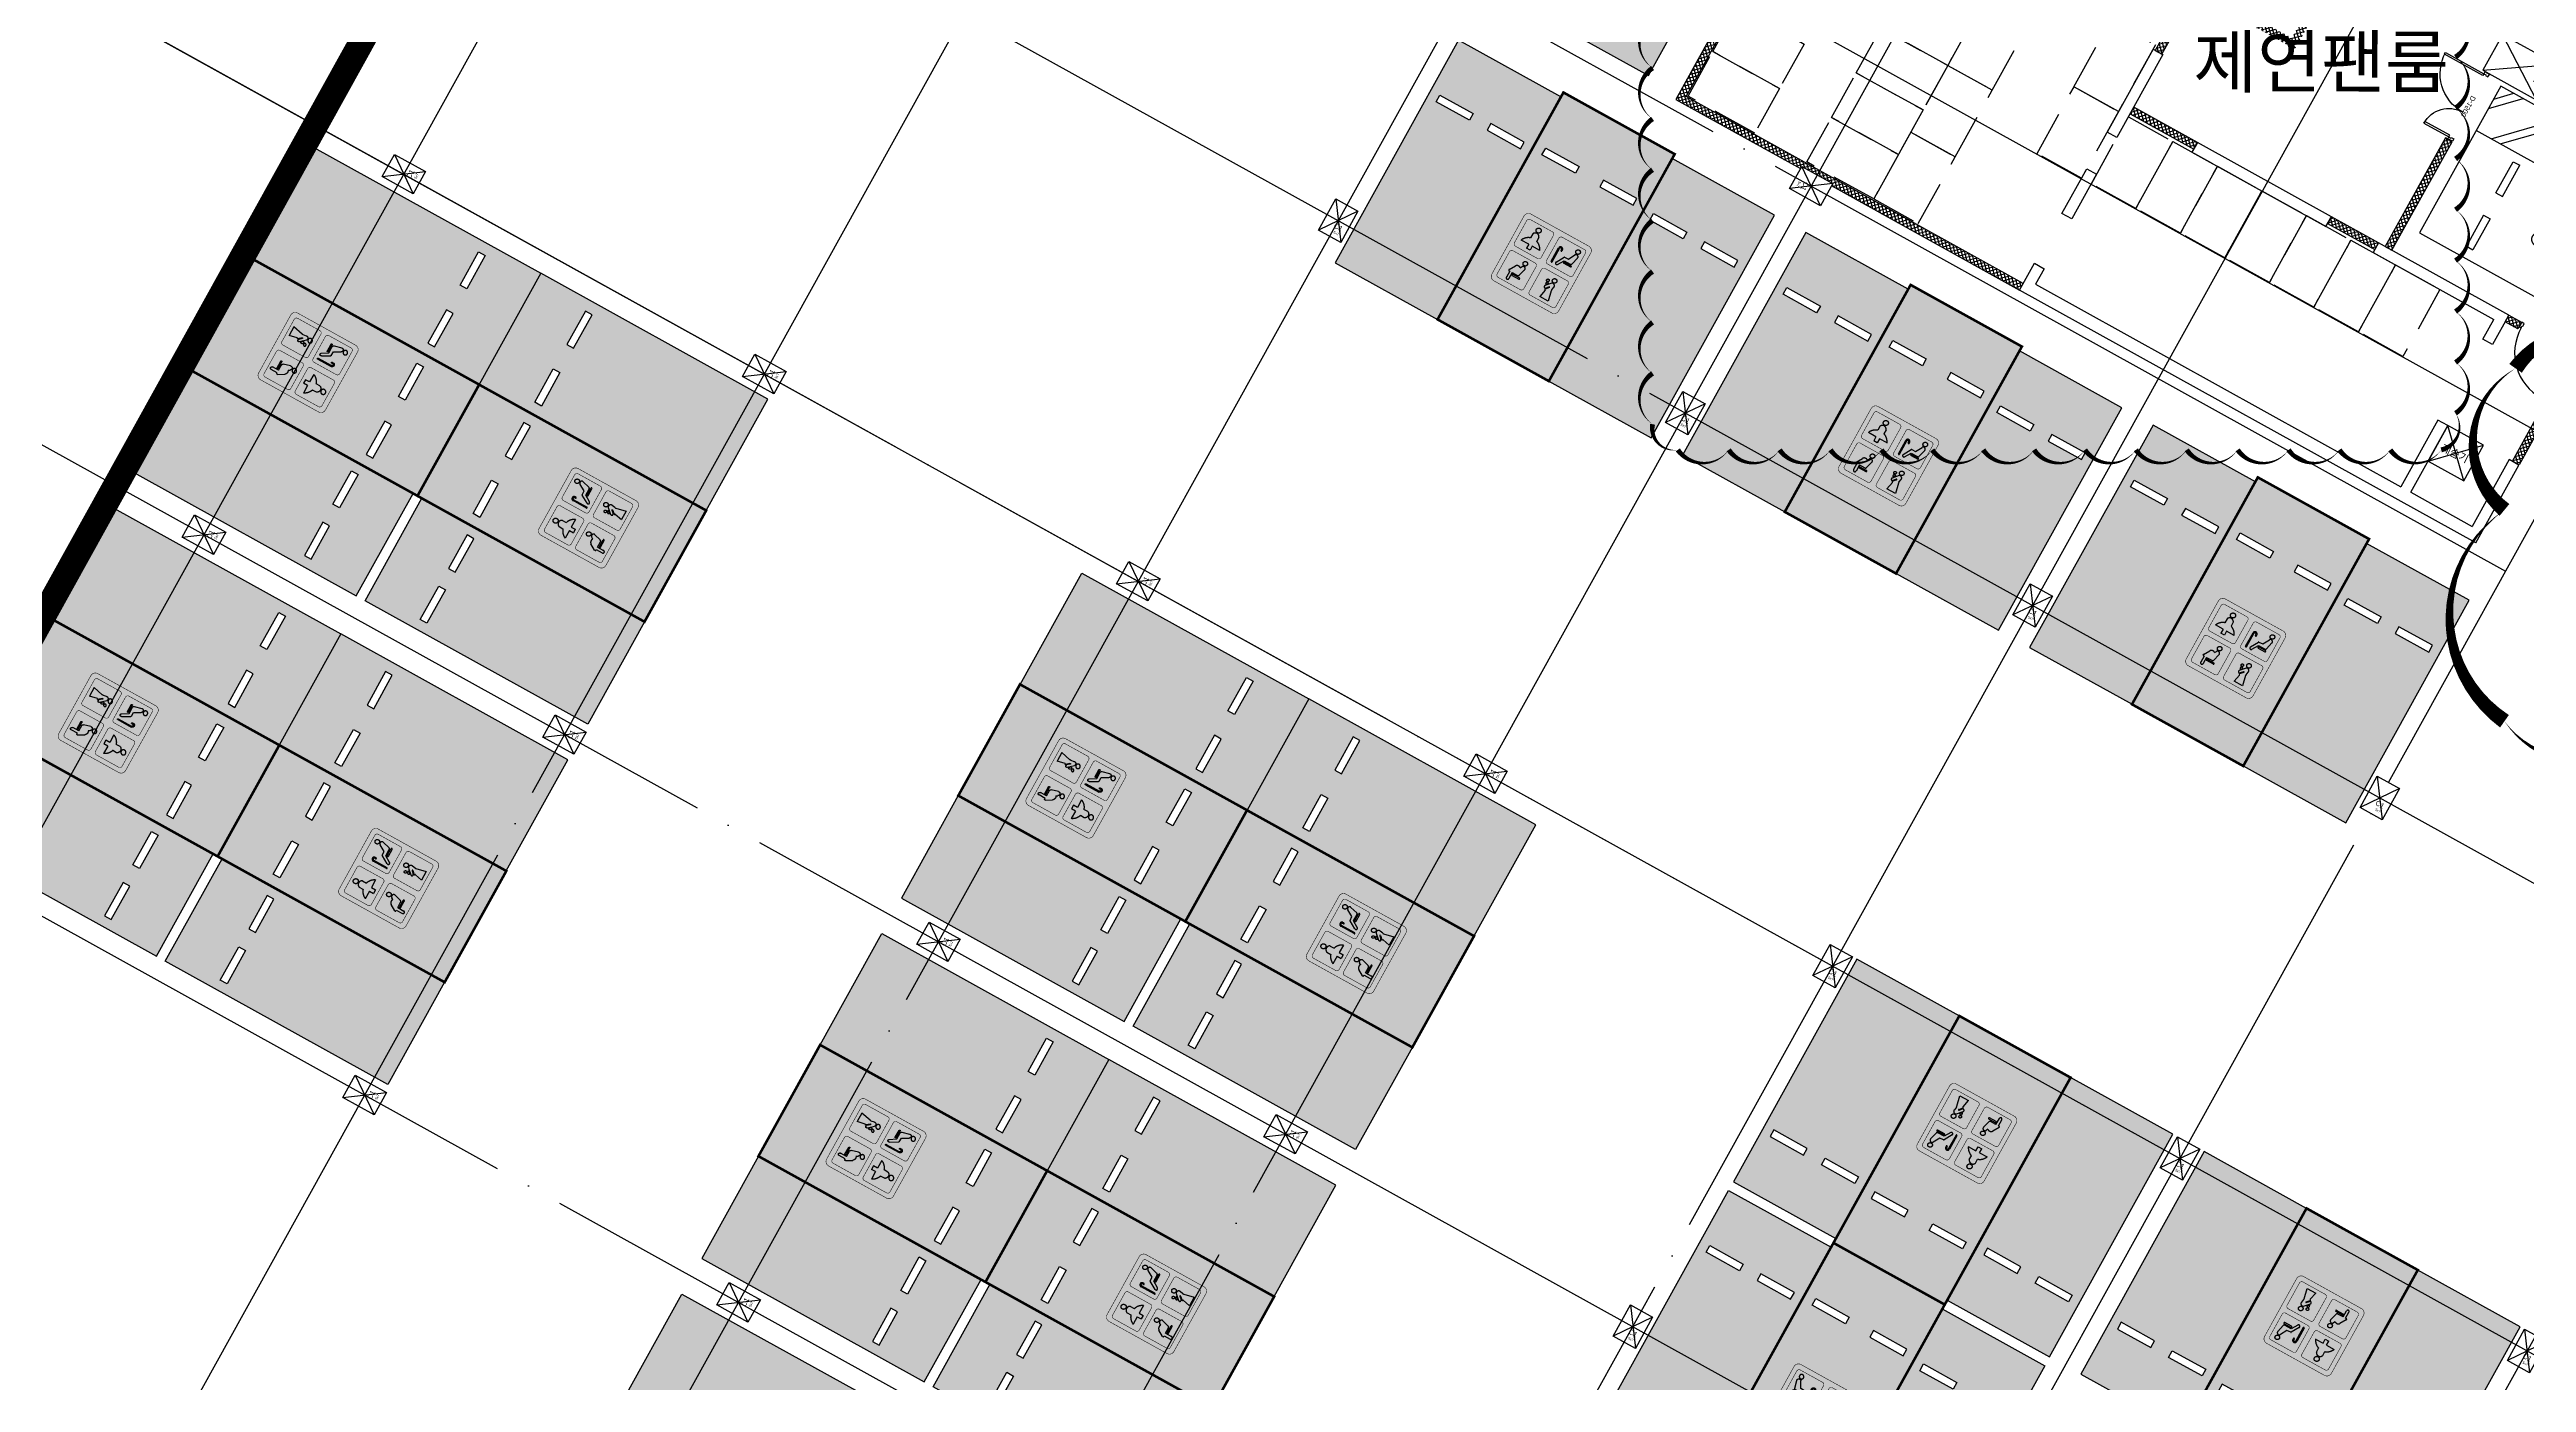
# Model space of a CAD drawing. Header units: millimetres. Extents: x -21000 to 567700, y 435000 to 850800.
# Drawn here: x 306734 to 355402, y 642194 to 668387 of the extents above; entities that cross this region are included whole.
import ezdxf
from ezdxf.enums import TextEntityAlignment as Align
from ezdxf.xclip import XClip

# ---------------------------------------------------------------- set-up
doc = ezdxf.new("R2010")
doc.units = ezdxf.units.MM
doc.header["$LTSCALE"] = 700
doc.header["$XCLIPFRAME"] = 2
for name, pattern in [('AB_Pbase$0$CON-107-B2F$0$HIDDEN', [9.525, 6.35, -3.175]), ('AB_Pbase$0$주차장기둥$0$CEN', [62, 60, -1, 0, -1]), ('HIDDEN', [9.525, 6.35, -3.175]), ('p_구조전체평면도중심선$0$AB_Pbase$0$HIDDEN', [9.525, 6.35, -3.175])]:
    doc.linetypes.add(name, pattern=pattern)
doc.layers.get('0').update_dxf_attribs({"color": 2})
doc.layers.get('Defpoints').update_dxf_attribs({"color": 171})
for name, color, linetype, plot in [('AB_Pbase$0$CON-107-B2F$0$DEF', 181, 'AB_Pbase$0$CON-107-B2F$0$HIDDEN', False), ('AB_Pbase$0$CON-107-B2F$0$DEFPOINT', 247, 'Continuous', False), ('AB_Pbase$0$Defponts', 161, 'Continuous', False), ('AB_Pbase$0$주차장기둥$0$DEFPOINT', 247, 'Continuous', False)]:
    doc.layers.add(name, color=color, linetype=linetype, plot=plot)
for name, color, linetype in [('AB_Pbase$0$ELE8', 8, 'Continuous'), ('AB_Pbase$0$WAL', 3, 'Continuous'), ('AB_Pbase$0$WIN', 4, 'Continuous'), ('AB_Pbase$0$WIN1', 1, 'Continuous'), ('AB_Pbase$0$경량벽체 세대창고', 4, 'HIDDEN'), ('AB_Pbase$0$경량벽체 세대창고 모듈', 4, 'HIDDEN'), ('AB_Pbase$0$제습기(세대창고)', 6, 'Continuous'), ('AB_Pbase$0$주차-sol', 254, 'Continuous'), ('AB_Pbase$0$주차-여행', 221, 'Continuous'), ('AB_Pbase$0$주차-일반', 9, 'Continuous'), ('AB_Pbase$0$주차-장애인', 8, 'Continuous'), ('AB_Pbase$0$주차-확장', 7, 'Continuous'), ('AB_Pbase$0$주차장기둥$0$CEN_P', 244, 'AB_Pbase$0$주차장기둥$0$CEN'), ('p_구조전체평면도중심선$0$# 공구분할', 3, 'Continuous')]:
    doc.layers.add(name, color=color, linetype=linetype)
doc.styles.add('AB_Pbase$0$CON-107-B2F$0$맑은고딕', font='malgun.ttf')
doc.styles.add('AB_Pbase$0$돋움', font='')
doc.styles.add('AB_Pbase$0$주차장기둥$0$맑은 고딕', font='')
doc.styles.get('AB_Pbase$0$돋움').set_extended_font_data('Dotum')
doc.styles.get('AB_Pbase$0$주차장기둥$0$맑은 고딕').set_extended_font_data('Dotum')

# ---------------------------------------------------------------- blocks, each defined once
blk = doc.blocks.new('AB_Pbase$0$Door_s_1500')
at = {"layer": 'AB_Pbase$0$Defponts'}
for p, q in [((-10, 100), (-10, 0)), ((1510, 100), (1510, 0))]:
    blk.add_line(p, q, dxfattribs=at)
at = {"layer": 'AB_Pbase$0$WIN'}
for points in [[(40, 100), (80, 100), (80, 960), (40, 960)], [(1460, 100), (1420, 100), (1420, 660), (1460, 660)], [(55, 55), (55, 0), (0, 0), (0, 100), (40, 100), (40, 55)], [(1445, 55), (1445, 0), (1500, 0), (1500, 100), (1460, 100), (1460, 55)]]:
    blk.add_lwpolyline(points, close=True, dxfattribs=at)
at = {"layer": 'AB_Pbase$0$WIN1'}
for centre, radius, start, end in [((40, 100), 860, 360, 90), ((1460, 100), 560, 90, 180)]:
    blk.add_arc(centre, radius, start, end, dxfattribs=at)
at = {"layer": 'AB_Pbase$0$Defponts', "style": 'AB_Pbase$0$돋움'}
blk.add_text('D-1500', height=100, rotation=360, dxfattribs=at).set_placement((752, 58), align=Align.MIDDLE)
blk = doc.blocks.new('AB_Pbase$0$Door_s_1100')
at = {"layer": 'AB_Pbase$0$Defponts'}
for p, q in [((-10, 0), (-10, 100)), ((1110, 0), (1110, 100))]:
    blk.add_line(p, q, dxfattribs=at)
at = {"layer": 'AB_Pbase$0$WIN'}
for points in [[(40, 100), (80, 100), (80, 1120), (40, 1120)], [(55, 55), (55, 0), (0, 0), (0, 100), (40, 100), (40, 55)], [(1045, 55), (1045, 0), (1100, 0), (1100, 100), (1060, 100), (1060, 55)]]:
    blk.add_lwpolyline(points, close=True, dxfattribs=at)
at = {"layer": 'AB_Pbase$0$WIN1'}
blk.add_arc((40, 100), 1020, 0, 90, dxfattribs=at)
at = {"layer": 'AB_Pbase$0$Defponts', "style": 'AB_Pbase$0$돋움'}
blk.add_text('D-1100', height=100, dxfattribs=at).set_placement((550, 50), align=Align.MIDDLE)
blk = doc.blocks.new('AB_Pbase$0$20160212_34980', base_point=(54476081, -70515734))
at = {"layer": 'AB_Pbase$0$WIN', "rotation": 125.1554939794611}
blk.add_blockref('AB_Pbase$0$Door_s_1100', (54476081, -70515734), dxfattribs=at)
blk = doc.blocks.new('AB_Pbase$0$CON-107-B2F')
for p, q in [((-250, -2700), (-250, 250)), ((-250, 250), (9881, 250)), ((3230, 0), (5030, 0)), ((5030, 0), (5030, -1430)), ((5280, -1430), (5280, 0)), ((5280, 0), (9880, 0)), ((9880, 0), (9880, -2600)), ((0, -2650), (0, 0)), ((0, 0), (2980, 0)), ((2980, 0), (2980, -770)), ((3230, -720), (3230, 0)), ((2980, -770), (3030, -770)), ((3030, -770), (3230, -720)), ((5030, -1430), (5280, -1430)), ((2980, -2650), (2980, -1880)), ((2980, -1880), (3030, -1880)), ((3030, -1880), (3230, -1930)), ((3230, -1930), (3230, -2900)), ((-9970, -2700), (-9370, -2700)), ((-9970, -12950), (-9970, -2700)), ((-9370, -2920), (-9720, -2920)), ((-9720, -2920), (-9720, -11130)), ((-9370, -2700), (-9370, -2920)), ((-8250, -2920), (-8250, -2700)), ((-8250, -2700), (-7245, -2700)), ((-7245, -2920), (-8250, -2920)), ((-7245, -2700), (-7245, -2920)), ((-6425, -2920), (-6425, -2700)), ((-4560, -2700), (-6425, -2700)), ((-4560, -2920), (-6425, -2920)), ((-4560, -2700), (-4560, -2920)), ((-1070, -2920), (-1070, -2700)), ((-1070, -2700), (-250, -2700)), ((-225, -2920), (-1070, -2920)), ((-225, -2920), (-225, -4915)), ((3230, -2900), (-5, -2900)), ((-5, -5220), (-5, -2900)), ((0, -2650), (2980, -2650)), ((5030, -2550), (5030, -2850)), ((5030, -2550), (5280, -2550)), ((5030, -2850), (9885, -2850)), ((5280, -2550), (5280, -2600)), ((9880, -2600), (5280, -2600)), ((9885, -2850), (9885, -5220)), ((10105, -3150), (10105, -4915)), ((15430, -3150), (15430, -3900)), ((16230, -3900), (16230, -3150)), ((19850, -3150), (19850, -9770)), ((-5740, -4350), (-5960, -4350)), ((-5960, -4350), (-5960, -7360)), ((-5740, -7360), (-5740, -4350)), ((15430, -3900), (16230, -3900)), ((15840, -4350), (15620, -4350)), ((15620, -4350), (15620, -7360)), ((15840, -7360), (15840, -4350)), ((19600, -8570), (19600, -3900)), ((-2100, -5135), (-2100, -4915)), ((-2100, -4915), (-225, -4915)), ((-225, -5135), (-2100, -5135)), ((-225, -5470), (-225, -5135)), ((-5, -5220), (460, -5220)), ((460, -5220), (460, -5470)), ((2340, -5220), (1680, -5220)), ((1680, -5220), (1680, -5470)), ((2340, -5220), (2340, -5630)), ((9885, -5220), (7540, -5220)), ((7540, -5220), (7540, -5630)), ((11980, -4915), (10105, -4915)), ((10130, -5470), (10130, -5135)), ((10130, -5135), (11980, -5135)), ((11980, -5135), (11980, -4915)), ((-225, -5470), (460, -5470)), ((2090, -5470), (1680, -5470)), ((2090, -5470), (2090, -5880)), ((2340, -5630), (7540, -5630)), ((7790, -5880), (7790, -5470)), ((7790, -5470), (10130, -5470)), ((4830, -5880), (2090, -5880)), ((4830, -5880), (4830, -8790)), ((7790, -5880), (5050, -5880)), ((5050, -8790), (5050, -5880)), ((-5960, -7360), (-5740, -7360)), ((15620, -7360), (15840, -7360)), ((-5740, -8420), (-5960, -8420)), ((-5960, -8420), (-5960, -11130)), ((-5740, -11350), (-5740, -8420)), ((4830, -8790), (5050, -8790)), ((-8220, -11130), (-9720, -11130)), ((-8220, -11350), (-8220, -11130)), ((-6400, -11130), (-5960, -11130)), ((-6400, -11350), (-6400, -11130)), ((-9720, -11350), (-9720, -12730)), ((-9720, -11350), (-8220, -11350)), ((-5740, -11350), (-6400, -11350)), ((-9970, -12950), (-8220, -12950)), ((-8220, -12730), (-9720, -12730)), ((-8220, -12950), (-8220, -12730)), ((-6400, -12950), (-6400, -12730)), ((-6400, -12730), (-5300, -12730)), ((-5300, -12950), (-6400, -12950)), ((-5300, -12730), (-5300, -12950)), ((19850, -12730), (19850, -13930))]:
    blk.add_line(p, q)
blk.add_lwpolyline([(-3340, -2700), (-1990, -2700), (-1990, -2920), (-3340, -2920)], close=True)
for points in [[(11870, -3150), (11870, -3900), (12670, -3900), (12670, -3150)], [(19050, -3150), (19050, -3900), (19600, -3900)], [(-1780, -9770), (-980, -9770), (-980, -8570), (-1780, -8570), (-1780, -9770)], [(1990, -9770), (2790, -9770), (2790, -8570), (1990, -8570), (1990, -9770)], [(6090, -9770), (6690, -9770), (6690, -8570), (6090, -8570), (6090, -9770)], [(9290, -9770), (9890, -9770), (9890, -8570), (9290, -8570), (9290, -9770)], [(12490, -9770), (13090, -9770), (13090, -8570), (12490, -8570), (12490, -9770)], [(15620, -9770), (16220, -9770), (16220, -8570), (15620, -8570), (15620, -9770)], [(19600, -8570), (19050, -8570), (19050, -9770)], [(19050, -9770), (19850, -9770)], [(-1780, -13930), (-980, -13930), (-980, -12730), (-1780, -12730), (-1780, -13930)], [(1990, -13930), (2790, -13930), (2790, -12730), (1990, -12730), (1990, -13930)], [(6090, -13930), (6690, -13930), (6690, -12730), (6090, -12730), (6090, -13930)], [(9290, -13930), (9890, -13930), (9890, -12730), (9290, -12730), (9290, -13930)], [(12490, -13930), (13090, -13930), (13090, -12730), (12490, -12730), (12490, -13930)], [(15620, -13930), (16220, -13930), (16220, -12730), (15620, -12730), (15620, -13930)], [(19850, -12730), (19050, -12730), (19050, -13930)], [(19050, -13930), (19850, -13930)]]:
    blk.add_lwpolyline(points)
at = {"layer": 'AB_Pbase$0$CON-107-B2F$0$DEF'}
for p, q in [((10950, -2920), (10105, -2920)), ((10105, -2920), (10105, -3150)), ((10281, -2700), (10950, -2700)), ((10950, -2700), (10950, -2920)), ((15430, -2700), (19850, -2700)), ((15430, -2700), (15430, -3150)), ((16230, -2920), (19050, -2920)), ((16230, -3150), (16230, -2920)), ((19850, -2700), (19850, -3150))]:
    blk.add_line(p, q, dxfattribs=at)
for points in [[(9881, 250), (10130, 250), (10130, -2700), (10280, -2700)], [(12670, -3150), (12670, -2700), (11870, -2700), (11870, -3150)], [(19050, -2920), (19050, -3150)]]:
    blk.add_lwpolyline(points, dxfattribs=at)
at = {"layer": 'AB_Pbase$0$CON-107-B2F$0$DEFPOINT', "color": 190}
for p, q in [((11870, -2700), (12670, -3900)), ((12670, -2700), (11870, -3900)), ((15430, -2700), (16230, -3900)), ((16230, -2700), (15430, -3900)), ((19050, -2700), (19850, -3900)), ((19850, -2700), (19050, -3900)), ((8200, -5470), (8200, -5220)), ((9470, -5470), (9470, -5220)), ((-1780, -8570), (-980, -9770)), ((-980, -8570), (-1780, -9770)), ((1990, -8570), (2790, -9770)), ((2790, -8570), (1990, -9770)), ((6090, -8570), (6690, -9770)), ((6690, -8570), (6090, -9770)), ((9290, -8570), (9890, -9770)), ((9890, -8570), (9290, -9770)), ((12490, -8570), (13090, -9770)), ((13090, -8570), (12490, -9770)), ((15620, -8570), (16220, -9770)), ((16220, -8570), (15620, -9770)), ((19050, -8570), (19850, -9770)), ((19850, -8570), (19050, -9770)), ((-1780, -12730), (-980, -13930)), ((-980, -12730), (-1780, -13930)), ((1990, -12730), (2790, -13930)), ((2790, -12730), (1990, -13930)), ((6090, -12730), (6690, -13930)), ((6690, -12730), (6090, -13930)), ((9290, -12730), (9890, -13930)), ((9890, -12730), (9290, -13930)), ((12490, -12730), (13090, -13930)), ((13090, -12730), (12490, -13930)), ((15620, -12730), (16220, -13930)), ((16220, -12730), (15620, -13930)), ((19050, -12730), (19850, -13930)), ((19850, -12730), (19050, -13930))]:
    blk.add_line(p, q, dxfattribs=at)
at = {"layer": 'AB_Pbase$0$CON-107-B2F$0$DEFPOINT', "color": 6, "style": 'AB_Pbase$0$CON-107-B2F$0$맑은고딕'}
for s, height, p in [('8x12', 50, (11971, -3848)), ('PC1', 100, (11971, -3771)), ('8x12', 50, (15531, -3848)), ('PC1', 100, (15531, -3771)), ('8x12', 50, (19151, -3848)), ('PC1', 100, (19151, -3771)), ('TC2', 100, (-1505, -9641)), ('8x12', 50, (-1479, -9718)), ('TC1A', 100, (2265, -9641)), ('8x12', 50, (2291, -9718)), ('TC1', 100, (6277, -9641)), ('6x12', 50, (6292, -9718)), ('TC1', 100, (9477, -9641)), ('6x12', 50, (9492, -9718)), ('TC1', 100, (12677, -9641)), ('6x12', 50, (12692, -9718)), ('TC1', 100, (15807, -9641)), ('6x12', 50, (15822, -9718)), ('TC2', 100, (19325, -9641)), ('8x12', 50, (19351, -9718)), ('TC2', 100, (-1505, -13801)), ('8x12', 50, (-1479, -13878)), ('TC1A', 100, (2265, -13801)), ('8x12', 50, (2291, -13878)), ('TC1', 100, (6277, -13801)), ('6x12', 50, (6292, -13878)), ('TC1', 100, (9477, -13801)), ('6x12', 50, (9492, -13878)), ('TC1', 100, (12677, -13801)), ('6x12', 50, (12692, -13878)), ('TC1', 100, (15807, -13801)), ('6x12', 50, (15822, -13878)), ('TC2', 100, (19325, -13801)), ('6x12', 50, (19351, -13878)), ('8x12', 50, (19351, -13878))]:
    blk.add_text(s, height=height, rotation=360, dxfattribs=at).set_placement(p)
blk = doc.blocks.new('AB_Pbase$0$CON-107-B1F')
blk.add_blockref('AB_Pbase$0$CON-107-B2F', (0, 0))
blk = doc.blocks.new('AB_Pbase$0$지하1층 동골조')
at = {"rotation": 60.99999813643144}
blk.add_blockref('AB_Pbase$0$CON-107-B1F', (200969, 33725), dxfattribs=at)
blk = doc.blocks.new('AB_Pbase$0$C1CD84166')
at = {"layer": 'AB_Pbase$0$경량벽체 세대창고', "ltscale": 0.2}
blk.add_lwpolyline([(125, 245), (1625, 245), (1625, 1245), (125, 1245)], close=True, dxfattribs=at)
blk = doc.blocks.new('AB_Pbase$0$세대창고')
at = {"layer": 'AB_Pbase$0$경량벽체 세대창고', "ltscale": 0.2}
blk.add_lwpolyline([(-290837, 78445), (-291837, 78445), (-291837, 79945), (-290837, 79945)], close=True, dxfattribs=at)
blk = doc.blocks.new('AB_Pbase$0$제습기(세대창고)')
at = {"layer": 'AB_Pbase$0$제습기(세대창고)', "color": 6, "ltscale": 0.2}
for p, q in [((0, 0), (800, 800)), ((0, 800), (800, 0))]:
    blk.add_line(p, q, dxfattribs=at)
blk.add_lwpolyline([(0, 0), (800, 0), (800, 800), (0, 800)], close=True, dxfattribs=at)
at = {"layer": 'AB_Pbase$0$Defponts', "ltscale": 0.2, "style": 'AB_Pbase$0$돋움'}
blk.add_text('제습기', height=150, rotation=273.209, dxfattribs=at).set_placement((298, 688))
blk = doc.blocks.new('AB_Pbase$0$0228_REV.')
at = {"layer": 'AB_Pbase$0$경량벽체 세대창고 모듈'}
for name, p, rotation in [('AB_Pbase$0$세대창고', (757481, 778374), 60.99999813710336), ('AB_Pbase$0$세대창고', (754175, 777919), 60.99999813710336), ('AB_Pbase$0$C1CD84166', (548414, 560446), 60.99999813643623), ('AB_Pbase$0$세대창고', (756996, 777499), 60.99999813710336), ('AB_Pbase$0$세대창고', (753690, 777045), 60.99999813710336), ('AB_Pbase$0$C1CD84166', (547686, 559134), 60.99999813643623), ('AB_Pbase$0$세대창고', (756511, 776624), 60.99999813710336), ('AB_Pbase$0$세대창고', (333527, 770348), 150.9999981366707), ('AB_Pbase$0$세대창고', (756026, 775750), 60.99999813710336), ('AB_Pbase$0$C1CD84166', (546959, 557822), 60.99999813643623), ('AB_Pbase$0$세대창고', (334594, 769756), 150.9999981366707), ('AB_Pbase$0$세대창고', (335469, 769272), 150.9999981366707), ('AB_Pbase$0$세대창고', (336343, 768787), 150.9999981366707), ('AB_Pbase$0$세대창고', (337218, 768302), 150.9999981366707), ('AB_Pbase$0$세대창고', (338092, 767817), 150.9999981366707), ('AB_Pbase$0$세대창고', (338967, 767332), 150.9999981366707), ('AB_Pbase$0$세대창고', (339842, 766848), 150.9999981366707)]:
    blk.add_blockref(name, p, dxfattribs=dict(at, rotation=rotation))
at = {"layer": 'AB_Pbase$0$경량벽체 세대창고 모듈', "xscale": -1, "rotation": 240.9999981364525}
blk.add_blockref('AB_Pbase$0$C1CD84166', (549592, 560747), dxfattribs=at)
at = {"layer": 'AB_Pbase$0$제습기(세대창고)', "color": 6, "rotation": 60.99999825322722}
blk.add_blockref('AB_Pbase$0$제습기(세대창고)', (557524, 552995), dxfattribs=at)
blk = doc.blocks.new('AB_Pbase$0$주차장기둥$0$cen 2bl 지하')
at = {"layer": 'AB_Pbase$0$주차장기둥$0$CEN_P', "color": 5}
for p, q in [((-26086, 128592), (-26086, 259311)), ((-17986, 66583), (-17986, 259281)), ((-9586, 66583), (-9586, 259250)), ((-1786, 66583), (-1786, 259221)), ((6014, 113576), (6014, 259192)), ((13814, 127832), (13814, 259163)), ((21614, 128082), (21614, 259134)), ((-12594, 178683), (119274, 178683)), ((-132796, 175983), (13814, 175983)), ((-132796, 170883), (119274, 170883)), ((-132796, 162783), (119274, 162783)), ((-57008, 162783), (119274, 162783)), ((-57008, 154683), (119274, 154683)), ((-57008, 146583), (119274, 146583))]:
    blk.add_line(p, q, dxfattribs=at)
blk = doc.blocks.new('AB_Pbase$0$주차장기둥$0$p기둥 5x7')
blk.add_lwpolyline([(-250, 350), (250, 350), (250, -350), (-250, -350)], close=True)
at = {"layer": 'AB_Pbase$0$주차장기둥$0$DEFPOINT'}
for p, q in [((250, 350), (-250, -350)), ((-250, 350), (250, -350))]:
    blk.add_line(p, q, dxfattribs=at)
at = {"layer": 'AB_Pbase$0$주차장기둥$0$DEFPOINT', "color": 6, "style": 'AB_Pbase$0$주차장기둥$0$맑은 고딕'}
for s, height, p in [('C1', 100, (-24, -160)), ('5x7', 50, (29, -259))]:
    blk.add_text(s, height=height, rotation=0, dxfattribs=at).set_placement(p)
blk = doc.blocks.new('AB_Pbase$0$주차장기둥')
for name, p, rotation in [('AB_Pbase$0$주차장기둥$0$cen 2bl 지하', (36992, -11667), 1.99999810188403), ('AB_Pbase$0$주차장기둥$0$p기둥 5x7', (29065, 164147), 271.9999981018843), ('AB_Pbase$0$주차장기둥$0$p기둥 5x7', (37039, 159322), 1.999998101883419), ('AB_Pbase$0$주차장기둥$0$p기둥 5x7', (44834, 159594), 1.999998101883419), ('AB_Pbase$0$주차장기둥$0$p기둥 5x7', (29243, 159050), 1.999998101883419), ('AB_Pbase$0$주차장기둥$0$p기둥 5x7', (21448, 158778), 1.999998101883419), ('AB_Pbase$0$주차장기둥$0$p기둥 5x7', (45117, 151499), 1.999998101885602), ('AB_Pbase$0$주차장기둥$0$p기둥 5x7', (52912, 151771), 1.999998101888658), ('AB_Pbase$0$주차장기둥$0$p기둥 5x7', (37321, 151227), 1.999998101886015), ('AB_Pbase$0$주차장기둥$0$p기둥 5x7', (21731, 150683), 91.99999810188433), ('AB_Pbase$0$주차장기둥$0$p기둥 5x7', (29526, 150955), 91.99999810188433), ('AB_Pbase$0$주차장기둥$0$p기둥 5x7', (13336, 150389), 91.99999810188433), ('AB_Pbase$0$주차장기둥$0$p기둥 5x7', (5241, 150107), 91.99999810188433), ('AB_Pbase$0$주차장기둥$0$p기둥 5x7', (29809, 142860), 91.99999810188433), ('AB_Pbase$0$주차장기둥$0$p기둥 5x7', (37604, 143132), 1.999998101885348), ('AB_Pbase$0$주차장기둥$0$p기둥 5x7', (22014, 142587), 91.99999810188433), ('AB_Pbase$0$주차장기둥$0$p기둥 5x7', (5524, 142012), 91.99999810188433), ('AB_Pbase$0$주차장기둥$0$p기둥 5x7', (13619, 142294), 91.99999810188433), ('AB_Pbase$0$주차장기둥$0$p기둥 5x7', (13901, 134199), 91.99999810188433), ('AB_Pbase$0$주차장기둥$0$p기둥 5x7', (22296, 134492), 91.99999810188433)]:
    blk.add_blockref(name, p, dxfattribs=dict(rotation=rotation))
blk = doc.blocks.new('AB_Pbase$0$실명')
at = {"layer": 'AB_Pbase$0$Defponts', "style": 'AB_Pbase$0$돋움'}
blk.add_text('제연팬룸', height=1000, rotation=359.9315, dxfattribs=at).set_placement((369868, -163205))
blk = doc.blocks.new('AB_Pbase$0$주차일반')
at = {"layer": 'AB_Pbase$0$주차-sol'}
h = blk.add_hatch(color=254, dxfattribs=at)
h.dxf.hatch_style = 1
h.paths.add_polyline_path([(0, 0), (-2300, 0), (-2300, -5000), (0, -5000)])
h.paths.add_polyline_path([(-200, -3725), (-200, -3875), (-950, -3875), (-950, -3725)], flags=16)
h.paths.add_polyline_path([(-1350, -3725), (-1350, -3875), (-2100, -3875), (-2100, -3725)], flags=16)
at = {"layer": 'AB_Pbase$0$주차-일반', "color": 6}
for points in [[(0, 0), (0, -5000), (-2300, -5000), (-2300, 0)], [(-1350, -3875), (-1350, -3725), (-2100, -3725), (-2100, -3875)], [(-950, -3875), (-950, -3725), (-200, -3725), (-200, -3875)]]:
    blk.add_lwpolyline(points, close=True, dxfattribs=at)
blk = doc.blocks.new('AB_Pbase$0$주차확장')
at = {"layer": 'AB_Pbase$0$주차-sol'}
h = blk.add_hatch(color=252, dxfattribs=at)
h.paths.add_polyline_path([(1525, -3825), (2275, -3825), (2275, -3975), (1525, -3975)], flags=16)
edge = h.paths.add_edge_path()
edge.add_line((0, -5100), (2500, -5100))
edge.add_line((2500, -5100), (2500, 0))
edge.add_line((2500, 0), (0, 0))
edge.add_line((0, 0), (0, -5100))
h.paths.add_polyline_path([(225, -3975), (225, -3825), (975, -3825), (975, -3975)])
at = {"layer": 'AB_Pbase$0$주차-확장'}
blk.add_lwpolyline([(0, 0), (0, -5100), (2500, -5100), (2500, 0)], close=True, dxfattribs=at)
at = {"layer": 'AB_Pbase$0$주차-확장', "ltscale": 600}
for points in [[(975, -3975), (975, -3825), (225, -3825), (225, -3975)], [(1525, -3975), (1525, -3825), (2275, -3825), (2275, -3975)]]:
    blk.add_lwpolyline(points, close=True, dxfattribs=at)
blk = doc.blocks.new('AB_Pbase$0$AB_Pbase-C1BCB056C')
at = {"layer": 'AB_Pbase$0$주차-여행'}
h = blk.add_hatch(color=170, dxfattribs=at)
h.dxf.hatch_style = 1
edge = h.paths.add_edge_path()
edge.add_line((105, 5), (1405, 5))
edge.add_arc((1405, 105), 100, 270, 360)
edge.add_line((1505, 105), (1505, 1405))
edge.add_arc((1405, 1405), 100, 0, 90)
edge.add_line((1405, 1505), (105, 1505))
edge.add_arc((105, 1405), 100, 90, 180)
edge.add_line((5, 1405), (5, 105))
edge.add_arc((105, 105), 100, 180, 270)
h = blk.add_hatch(color=255, dxfattribs=at)
h.dxf.hatch_style = 1
h.paths.add_polyline_path([(465, 1094), (465, 1180, 0.714286), (325, 1180), (325, 1094, 0.219224), (185, 965), (355, 965), (355, 875), (435, 875), (435, 965), (605, 965, 0.219224)])
h.paths.add_polyline_path([(445, 1295, 1), (345, 1295, 1)])
h.paths.add_polyline_path([(905, 1187), (905, 887, 1), (925, 887), (925, 1187, -1), (970, 1187), (970, 1167, 1), (990, 1167), (990, 1187, 1)])
h.paths.add_polyline_path([(1323, 1301, 1), (1233, 1301, 1)])
h.paths.add_polyline_path([(1326, 1193, 0.878579), (1252, 1222), (1178, 1090), (1094, 1086, 0.258599), (1086, 1081), (994, 920, 0.979199), (1041, 893), (1120, 1020), (1258, 1020, 0.342105), (1287, 1042)])
h.paths.add_polyline_path([(1288, 1000), (1138, 1000, 1), (1138, 975), (1288, 975, 1)], flags=17)
h.paths.add_polyline_path([(437, 598, 1), (527, 598, 1)])
h.paths.add_polyline_path([(528, 486, 0.88788), (453, 517), (433, 482, 0.415611), (332, 466), (259, 343, 0.192889), (258, 335, 0.480795), (267, 323), (285, 323), (285, 186, 1), (340, 186), (340, 323), (460, 323, 0.335846), (488, 345)])
h.paths.add_polyline_path([(516, 297), (366, 297, 1), (366, 272), (516, 272, 1)], flags=17)
h.paths.add_polyline_path([(1053, 529, 1), (1002, 529, 1)])
h.paths.add_polyline_path([(1071, 480, 1.194973), (1032, 437)])
h.paths.add_polyline_path([(1196, 466, 0.70337), (1123, 516), (1027, 409, 1), (1064, 375), (1111, 428, -1), (1122, 418), (1063, 351, 0.482877), (1064, 343), (1073, 339, -0.332101), (1075, 333), (1040, 174), (1231, 174), (1185, 381, -0.096684), (1185, 402)])
h.paths.add_polyline_path([(1194, 582, 1), (1104, 582, 1)])
at = {"layer": 'AB_Pbase$0$주차-여행', "color": 255}
for p, q in [((325, 1180), (325, 1094)), ((465, 1180), (465, 1094)), ((905, 887), (905, 1187)), ((925, 887), (925, 1187)), ((970, 1167), (970, 1187)), ((990, 1167), (990, 1187)), ((994, 920), (1086, 1081)), ((1041, 893), (1120, 1020)), ((1094, 1086), (1178, 1090)), ((1120, 1020), (1258, 1020)), ((1138, 1000), (1288, 1000)), ((1138, 975), (1288, 975)), ((1178, 1090), (1252, 1222)), ((1287, 1042), (1326, 1193)), ((355, 965), (185, 965)), ((355, 965), (355, 875)), ((435, 875), (355, 875)), ((433, 482), (453, 517)), ((605, 965), (435, 965)), ((435, 965), (435, 875)), ((1123, 516), (1027, 409)), ((257, 333), (257, 338)), ((259, 343), (332, 466)), ((267, 323), (285, 323)), ((285, 323), (285, 186)), ((340, 323), (460, 323)), ((340, 323), (340, 186)), ((366, 297), (516, 297)), ((366, 272), (516, 272)), ((528, 486), (488, 345)), ((1071, 480), (1032, 437)), ((1075, 333), (1040, 174)), ((1231, 174), (1040, 174)), ((1122, 418), (1063, 351)), ((1111, 428), (1064, 375)), ((1073, 339), (1064, 343)), ((1185, 402), (1196, 466)), ((1185, 381), (1231, 174))]:
    blk.add_line(p, q, dxfattribs=at)
at = {"layer": 'AB_Pbase$0$주차-여행', "color": 255, "const_width": 10}
for points in [[(105, 5), (1405, 5, 0.414214), (1505, 105), (1505, 1405, 0.414214), (1405, 1505), (105, 1505, 0.414214), (5, 1405), (5, 105, 0.414214)], [(145, 805), (645, 805, 0.414214), (695, 855), (695, 1355, 0.414214), (645, 1405), (145, 1405, 0.414214), (95, 1355), (95, 855, 0.414214)], [(865, 805), (1365, 805, 0.414214), (1415, 855), (1415, 1355, 0.414214), (1365, 1405), (865, 1405, 0.414214), (815, 1355), (815, 855, 0.414214)], [(145, 105), (645, 105, 0.414214), (695, 155), (695, 655, 0.414214), (645, 705), (145, 705, 0.414214), (95, 655), (95, 155, 0.414214)], [(865, 105), (1365, 105, 0.414214), (1415, 155), (1415, 655, 0.414214), (1365, 705), (865, 705, 0.414214), (815, 655), (815, 155, 0.414214)]]:
    blk.add_lwpolyline(points, format="xyb", close=True, dxfattribs=at)
at = {"layer": 'AB_Pbase$0$주차-여행', "color": 255}
for centre, radius in [((395, 1295), 50), ((1278, 1301), 45), ((482, 598), 45), ((1028, 529), 25.7), ((1149, 582), 45)]:
    blk.add_circle(centre, radius, dxfattribs=at)
for centre, radius, start, end in [((395, 877), 227, 107.9202, 157.3801), ((395, 1156), 74, 18.9246, 161.0754), ((395, 877), 227, 22.6199, 72.0798), ((948, 1187), 42.5, 0, 180), ((948, 1187), 22.5, 0, 180), ((980, 1167), 10, 180, 0), ((1094, 1076), 10, 92.4323, 150.4282), ((1138, 987), 12.5, 90, 270), ((1287, 1203), 40, 345.5444, 150.7519), ((1258, 1050), 30, 270, 345.5444), ((1288, 987), 12.5, 270, 90), ((391, 424), 72.3, 54.3449, 144.618), ((489, 497), 41, 344.2578, 150.6627), ((915, 887), 10, 180, 0), ((1018, 907), 27, 150.4282, 328.0196), ((1048, 462), 29, 37.898, 238.2024), ((1151, 478), 46.8, 345.409, 125.8947), ((267, 338), 10, 149.0416, 180), ((267, 333), 10, 180, 270), ((312, 186), 27.5, 180, 0), ((366, 284), 12.5, 90, 270), ((460, 353), 30, 270, 344.2578), ((516, 284), 12.5, 270, 90), ((1046, 392), 25, 138.0502, 318.0502), ((1066, 348), 5, 138.0502, 241.1496), ((1070, 334), 5, 347.664, 61.1496), ((1117, 423), 7.5, 318.0502, 138.0502), ((1239, 393), 55, 170.2464, 192.336)]:
    blk.add_arc(centre, radius, start, end, dxfattribs=at)
blk = doc.blocks.new('AB_Pbase$0$AB_Pbase-여행주차_')
at = {"layer": 'AB_Pbase$0$주차-sol'}
h = blk.add_hatch(color=252, dxfattribs=at)
h.paths.add_polyline_path([(54378012, -70102334), (54378012, -70097234), (54375512, -70097234), (54375512, -70102334)])
h.paths.add_polyline_path([(54377037, -70098359), (54377037, -70098509), (54377787, -70098509), (54377787, -70098359)], flags=16)
h.paths.add_polyline_path([(54376487, -70098359), (54376487, -70098509), (54375737, -70098509), (54375737, -70098359)], flags=16)
at = {"layer": 'AB_Pbase$0$주차-여행', "const_width": 50}
blk.add_lwpolyline([(54378012, -70102334), (54378012, -70097234), (54375512, -70097234), (54375512, -70102334)], close=True, dxfattribs=at)
at = {"layer": 'AB_Pbase$0$주차-여행', "color": 5, "ltscale": 600}
for points in [[(54376487, -70098359), (54376487, -70098509), (54375737, -70098509), (54375737, -70098359)], [(54377037, -70098359), (54377037, -70098509), (54377787, -70098509), (54377787, -70098359)]]:
    blk.add_lwpolyline(points, close=True, dxfattribs=at)
at = {"layer": 'AB_Pbase$0$주차-여행', "xscale": 1.000000000002362, "yscale": 1.000000000002362, "zscale": 1.000000000002362}
blk.add_blockref('AB_Pbase$0$AB_Pbase-C1BCB056C', (54376007, -70101139), dxfattribs=at)
blk = doc.blocks.new('AB_Pbase$0$AB_Pbase-주차일반')
at = {"layer": 'AB_Pbase$0$주차-sol'}
h = blk.add_hatch(color=254, dxfattribs=at)
h.dxf.hatch_style = 1
h.paths.add_polyline_path([(0, 0), (-2300, 0), (-2300, -5000), (0, -5000)])
h.paths.add_polyline_path([(-200, -3725), (-200, -3875), (-950, -3875), (-950, -3725)], flags=16)
h.paths.add_polyline_path([(-1350, -3725), (-1350, -3875), (-2100, -3875), (-2100, -3725)], flags=16)
at = {"layer": 'AB_Pbase$0$주차-일반', "color": 6}
for points in [[(0, 0), (0, -5000), (-2300, -5000), (-2300, 0)], [(-1350, -3875), (-1350, -3725), (-2100, -3725), (-2100, -3875)], [(-950, -3875), (-950, -3725), (-200, -3725), (-200, -3875)]]:
    blk.add_lwpolyline(points, close=True, dxfattribs=at)
blk = doc.blocks.new('AB_Pbase$0$C2FA95CCC_1')
at = {"layer": 'AB_Pbase$0$주차-장애인', "color": 6}
for p, q in [((2300, 0), (2300, 5000)), ((918, 4069), (218, 4069)), ((218, 4069), (218, 3922)), ((918, 3922), (218, 3922)), ((918, 4069), (918, 3922)), ((1418, 4069), (2118, 4069)), ((1418, 4069), (1418, 3922)), ((1418, 3922), (2118, 3922)), ((2118, 4069), (2118, 3922))]:
    blk.add_line(p, q, dxfattribs=at)
at = {"layer": 'AB_Pbase$0$주차-장애인'}
for p, q in [((2800, 5000), (3300, 4500)), ((3008, 5000), (3300, 4708)), ((2300, 4668), (3300, 3668)), ((2300, 4460), (3300, 3460)), ((2300, 3628), (3300, 2628)), ((2300, 3421), (3300, 2421)), ((865, 2381), (858, 2466)), ((953, 2209), (893, 2898)), ((1028, 2788), (997, 2785)), ((997, 2785), (1022, 2500)), ((1022, 2500), (1370, 2500)), ((1370, 2500), (1370, 2407)), ((2300, 2589), (3300, 1589)), ((1458, 2209), (953, 2209)), ((1030, 2407), (1039, 2303)), ((1370, 2407), (1030, 2407)), ((1039, 2303), (1515, 2303)), ((1723, 1689), (1458, 2209)), ((1515, 2303), (1764, 1815)), ((2300, 2381), (3300, 1381)), ((1621, 1768), (1575, 1857)), ((1927, 1793), (1723, 1689)), ((1885, 1877), (1764, 1815)), ((1885, 1877), (1927, 1793)), ((2300, 1549), (3300, 549)), ((2300, 1341), (3300, 341)), ((2300, 509), (2809, 0)), ((2300, 301), (2601, 0))]:
    blk.add_line(p, q, dxfattribs=at)
at = {"layer": 'AB_Pbase$0$주차-장애인', "color": 6}
blk.add_lwpolyline([(3300, 0), (3300, 0), (3300, 5000), (0, 5000), (0, 0), (3300, 0)], dxfattribs=at)
at = {"layer": 'AB_Pbase$0$주차-장애인'}
for centre, radius, start, end in [((1014, 2908), 121, 275, 185), ((1132, 2000), 541, 120.5076, 334.5724), ((1132, 2000), 466, 125, 342.0741)]:
    blk.add_arc(centre, radius, start, end, dxfattribs=at)
blk = doc.blocks.new('AB_Pbase$0$pppaaa_1_1')
at = {"layer": 'AB_Pbase$0$주차-여행'}
for p, rotation in [((-13237594, 88337738), 330.9999951359077), ((-13230772, 88333957), 330.9999951359077), ((-87356187, -12914742), 61.00018048140679), ((-13223950, 88330175), 330.9999951359077), ((-87360114, -12921826), 61.00018048140679), ((-87341100, -12923105), 61.00018048140679), ((13918046, -87026470), 150.9999951359076), ((-87345027, -12930189), 61.00018048140679), ((13924868, -87030251), 150.9999951359076)]:
    blk.add_blockref('AB_Pbase$0$AB_Pbase-여행주차_', p, dxfattribs=dict(at, rotation=rotation))
at = {"layer": 'AB_Pbase$0$주차-여행', "xscale": -1}
for p, rotation in [((35260660, -80882072), 241.0000320231455), ((35256733, -80889157), 241.0000320231455), ((35275747, -80890435), 241.0000320231455), ((35271820, -80897520), 241.0000320231455), ((81885683, 35590369), 330.9999954263235)]:
    blk.add_blockref('AB_Pbase$0$AB_Pbase-여행주차_', p, dxfattribs=dict(at, rotation=rotation))
at = {"layer": 'AB_Pbase$0$주차-일반', "xscale": -1}
for name, p, rotation in [('AB_Pbase$0$AB_Pbase-주차일반', (333778, 670300), 60.99999451384618), ('AB_Pbase$0$주차일반', (334008, 663083), 150.9999951196744), ('AB_Pbase$0$주차일반', (338206, 660756), 150.9999951196744), ('AB_Pbase$0$주차일반', (340830, 659302), 150.9999951196744), ('AB_Pbase$0$주차일반', (345028, 656975), 150.9999951196744), ('AB_Pbase$0$주차일반', (308388, 660077), 60.99999513567117), ('AB_Pbase$0$주차일반', (347652, 655520), 150.9999951196744), ('AB_Pbase$0$주차일반', (351850, 653193), 150.9999951196744), ('AB_Pbase$0$주차일반', (304461, 652993), 60.99999513567117), ('AB_Pbase$0$주차일반', (323475, 651714), 60.99999513567117), ('AB_Pbase$0$주차일반', (342247, 650513), 330.9999951351813), ('AB_Pbase$0$주차일반', (346445, 648186), 330.9999951351813), ('AB_Pbase$0$주차일반', (319548, 644629), 60.99999513567117), ('AB_Pbase$0$주차일반', (349069, 646731), 330.9999951351813), ('AB_Pbase$0$주차일반', (353267, 644404), 330.9999951351813)]:
    blk.add_blockref(name, p, dxfattribs=dict(at, rotation=rotation))
at = {"layer": 'AB_Pbase$0$주차-일반'}
for p, rotation in [((317309, 655132), 241.0000320233694), ((313382, 648048), 241.0000320233694), ((332397, 646769), 240.9999948473958), ((337302, 641592), 150.9999948462365), ((328470, 639684), 240.9999948473958), ((341500, 639265), 150.9999948462365)]:
    blk.add_blockref('AB_Pbase$0$주차일반', p, dxfattribs=dict(at, rotation=rotation))
at = {"layer": 'AB_Pbase$0$주차-일반', "extrusion": (0, 0, -1), "xscale": -1, "zscale": -1, "rotation": 119.0000045673464}
blk.add_blockref('AB_Pbase$0$주차일반', (-308021, 638271), dxfattribs=at)
at = {"layer": 'AB_Pbase$0$주차-장애인', "ltscale": 600, "rotation": 60.99999513488571}
blk.add_blockref('AB_Pbase$0$C2FA95CCC_1', (357674, 662358), dxfattribs=at)
at = {"layer": 'AB_Pbase$0$주차-확장', "xscale": -1, "rotation": 60.99999513567117}
for p in [(311927, 666462), (308000, 659377), (327015, 658099), (323088, 651014), (319161, 643930)]:
    blk.add_blockref('AB_Pbase$0$주차확장', p, dxfattribs=at)
at = {"layer": 'AB_Pbase$0$주차-확장'}
for p, rotation in [((320848, 661517), 241.0000320233694), ((316921, 654432), 241.0000320233694), ((335936, 653154), 240.9999948473958), ((332009, 646069), 240.9999948473958)]:
    blk.add_blockref('AB_Pbase$0$주차확장', p, dxfattribs=dict(at, rotation=rotation))
blk = doc.blocks.new('AB_Pbase')
at = {"layer": 'AB_Pbase$0$ELE8'}
h = blk.add_hatch(dxfattribs=at)
h.set_pattern_fill('NET', color=256, scale=20, angle=15.182184)
h.paths.add_polyline_path([(349356, 670616), (349486, 670544), (349932, 671348), (349802, 671421)])
h.paths.add_polyline_path([(348832, 669363), (348700, 669436), (348109, 668369), (348240, 668296)])
h.paths.add_polyline_path([(347686, 667254), (347613, 667123), (348864, 666430), (348936, 666561)])
h.paths.add_polyline_path([(348917, 669476), (348990, 669607), (350796, 668606), (351184, 669306), (349378, 670307), (349450, 670438), (351388, 669364), (350854, 668402)])
h.paths.add_polyline_path([(352627, 664515), (352758, 664442), (353941, 666576), (353810, 666649)])
h.paths.add_polyline_path([(351569, 665102), (351496, 664971), (352423, 664457), (352496, 664588)])
h.paths.add_polyline_path([(355059, 663167), (355304, 663032), (355231, 662900), (354986, 663036)])
h.paths.add_polyline_path([(355256, 660223), (355125, 660295), (356007, 661887), (356138, 661814)])
h.paths.add_polyline_path([(358051, 673846), (358555, 674755), (358424, 674828), (357920, 673918)])
h.paths.add_polyline_path([(357498, 672849), (357944, 673653), (357813, 673726), (357367, 672921)])
h.paths.add_polyline_path([(356969, 672204), (356824, 671942), (356955, 671869), (357100, 672131)])
h.paths.add_polyline_path([(358799, 675649), (358653, 675387), (358785, 675314), (358930, 675576)])
h.paths.add_polyline_path([(359914, 677661), (359196, 676366), (359328, 676293), (360045, 677588)])
h.paths.add_polyline_path([(358213, 679564), (359130, 681217), (357949, 681871), (357876, 681740), (357968, 681689), (358021, 681785), (358214, 681679), (358160, 681582), (358926, 681158), (358082, 679636)])
h.paths.add_polyline_path([(357159, 682138), (357232, 682269), (357153, 682312), (357080, 682181)])
h.paths.add_polyline_path([(363405, 683649), (363274, 683722), (363419, 683984), (363550, 683911)])
h.paths.add_polyline_path([(363948, 684629), (363817, 684701), (364646, 686197), (364777, 686124)])
edge = h.paths.add_edge_path()
edge.add_line((366713, 689596), (366581, 689669))
edge.add_line((366713, 689596), (365173, 686819))
edge.add_line((365173, 686819), (365042, 686892))
edge.add_line((365042, 686892), (366581, 689669))
edge = h.paths.add_edge_path()
edge.add_line((366979, 690386), (369448, 694841))
edge.add_line((369448, 694841), (369620, 694841))
edge.add_line((369620, 694841), (367110, 690313))
edge = h.paths.add_edge_path()
edge.add_line((367110, 690313), (366979, 690386))
h.paths.add_polyline_path([(347562, 683101), (347431, 683174), (338690, 667404), (341139, 666047), (341163, 666091), (341776, 665752), (341751, 665707), (345442, 663661), (345515, 663792), (338894, 667463), (343912, 676516), (347953, 674276), (348026, 674407), (343985, 676647)])
h.paths.add_polyline_path([(347974, 684153), (348362, 684853), (348493, 684780), (348105, 684081)])
at = {"layer": 'AB_Pbase$0$WAL'}
for points in [[(347953, 674276), (348026, 674407), (343985, 676647), (347562, 683101), (347431, 683174), (338690, 667404), (341139, 666047), (341163, 666091), (341776, 665752), (341751, 665707), (345442, 663661), (345515, 663792), (338894, 667463), (343912, 676516)], [(348832, 669363), (348700, 669436), (348109, 668369), (348240, 668296)], [(347686, 667254), (347613, 667123), (348864, 666430), (348936, 666561)], [(351569, 665102), (351496, 664971), (352423, 664457), (352496, 664588)], [(355256, 660223), (355125, 660295), (356007, 661887), (356138, 661814)]]:
    blk.add_lwpolyline(points, close=True, dxfattribs=at)
for points in [[(352627, 664515), (352758, 664442), (353941, 666576), (353810, 666649), (352627, 664515)], [(355059, 663167), (355304, 663032), (355231, 662900), (354986, 663036), (355059, 663167)]]:
    blk.add_lwpolyline(points, dxfattribs=at)
for name, p, rotation in [('AB_Pbase$0$주차장기둥', (231893, 539971), 329.0000000345588), ('AB_Pbase$0$0228_REV.', (-203355, 106916), 359.9999999999992), ('AB_Pbase$0$지하1층 동골조', (146945, 639965), 359.9999999999994), ('AB_Pbase$0$실명', (-21011, 830850), 359.9999999999999)]:
    blk.add_blockref(name, p, dxfattribs=dict(rotation=rotation))
ref = blk.add_blockref('AB_Pbase$0$pppaaa_1_1', (0, 0), dxfattribs=dict(at, rotation=359.9999999999999))
XClip(ref).set_block_clipping_path([(-396188.9384898804, 0.0133324571), (493845.7278262604, 839949.4046300659)])
at = {"layer": 'AB_Pbase$0$WAL', "color": 153, "xscale": -0.9999999999999987, "rotation": 60.99999813644301}
blk.add_blockref('AB_Pbase$0$Door_s_1500', (354673, 667897), dxfattribs=at)
at = {"layer": 'AB_Pbase$0$WAL', "rotation": 25.84450415694941}
blk.add_blockref('AB_Pbase$0$20160212_34980', (356274, 662493), dxfattribs=at)
blk = doc.blocks.new('p_구조전체평면도중심선')
at = {"layer": 'p_구조전체평면도중심선$0$# 공구분할', "linetype": 'p_구조전체평면도중심선$0$AB_Pbase$0$HIDDEN', "const_width": 500}
blk.add_lwpolyline([(309210, 18850.3), (270750.1, -50533.2), (250830.6, -39491.7), (245194.7, -49659.1), (228248.9, -40265.9), (203564.1, -84798.5), (168629.9, -119714.3)], dxfattribs=at)

msp = doc.modelspace()

# ---------------------------------------------------------------- block references
ref = msp.add_blockref('AB_Pbase', (0, 0))
XClip(ref).set_block_clipping_path([(-0.000000015, 445500.0000000148), (493845.7187941075, 839949.3912975936)])

# ---------------------------------------------------------------- next in the draw order: linework, layer by layer
at = {"layer": 'Defpoints'}
msp.add_lwpolyline([(354009, 669238, 0, 100, -0.520567), (354009, 668238, 0, 100, -0.520567), (354009, 667238, 0, 100, -0.520567), (354009, 666238, 0, 100, -0.520567), (354009, 665238, 0, 100, -0.520567), (354009, 664238, 0, 100, -0.520567), (354009, 663238, 0, 100, -0.520567), (354009, 662238, 0, 100, -0.520567), (354009, 661238, 0, 100, -0.520567), (353727, 660520, 0, 100, -0.520567), (352727, 660520, 0, 100, -0.520567), (351727, 660520, 0, 100, -0.520567), (350727, 660520, 0, 100, -0.520567), (349727, 660520, 0, 100, -0.520567), (348727, 660520, 0, 100, -0.520567), (347727, 660520, 0, 100, -0.520567), (346727, 660520, 0, 100, -0.520567), (345727, 660520, 0, 100, -0.520567), (344727, 660520, 0, 100, -0.520567), (343727, 660520, 0, 100, -0.520567), (342727, 660520, 0, 100, -0.520567), (341727, 660520, 0, 100, -0.520567), (340727, 660520, 0, 100, -0.520567), (339727, 660520, 0, 100, -0.520567), (338727, 660520, 0, 100, -0.520567), (338231, 661024, 0, 100, -0.520567), (338231, 662024, 0, 100, -0.520567), (338231, 663024, 0, 100, -0.520567), (338231, 664024, 0, 100, -0.520567), (338231, 665024, 0, 100, -0.520567), (338231, 666024, 0, 100, -0.520567), (338231, 667024, 0, 100, -0.520567), (338231, 668024, 0, 100, -0.520567), (338231, 669024, 0, 100, -0.520567)], format="xyseb", dxfattribs=at)
at = {"layer": 'Defpoints', "elevation": 0}
msp.add_lwpolyline([(354970, 655187, 0, 300, 0.520567), (357970, 655187, 0, 300, 0.520567), (360970, 655187, 0, 300, 0.520567), (362112, 657045, 0, 300, 0.520567), (362112, 660045, 0, 300, 0.520567), (361188, 662122, 0, 300, 0.520567), (358188, 662122, 0, 300, 0.520567), (355188, 662122, 0, 300, 0.520567), (354970, 659340, 0, 300, 0.520567)], format="xyseb", close=True, dxfattribs=at)

# ---------------------------------------------------------------- next in the draw order: block references
msp.add_blockref('p_구조전체평면도중심선', (28406, 694337))

doc.saveas('drawing.dxf')
